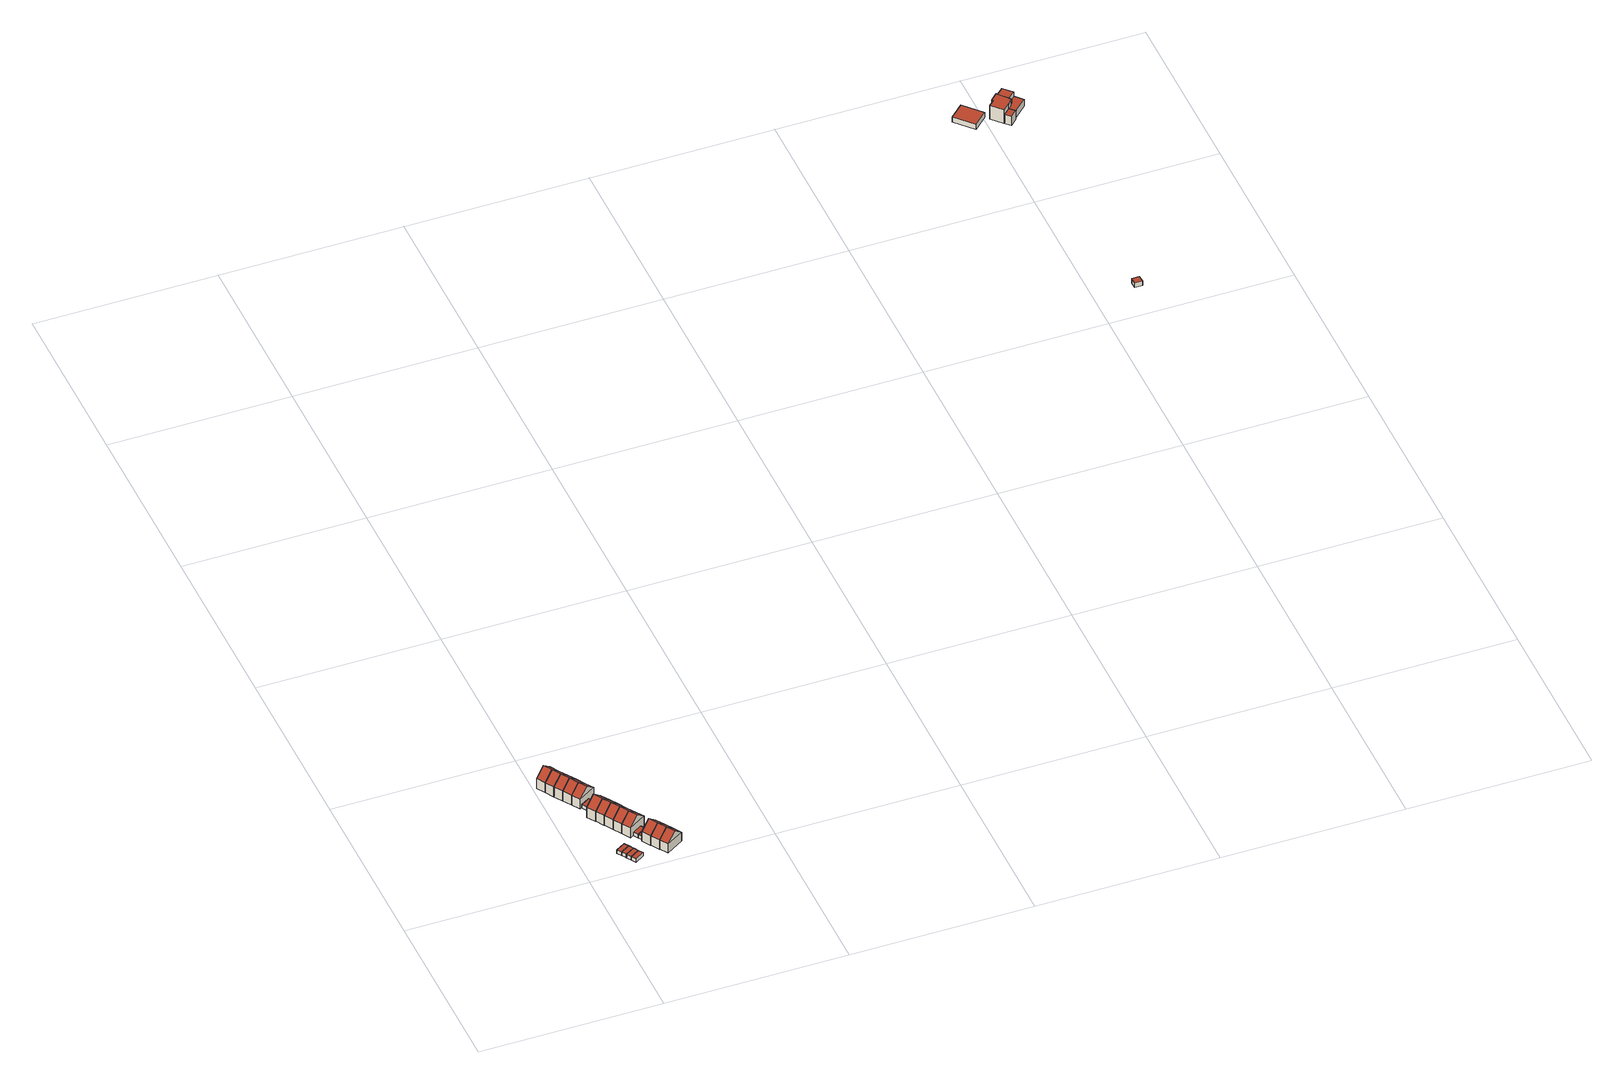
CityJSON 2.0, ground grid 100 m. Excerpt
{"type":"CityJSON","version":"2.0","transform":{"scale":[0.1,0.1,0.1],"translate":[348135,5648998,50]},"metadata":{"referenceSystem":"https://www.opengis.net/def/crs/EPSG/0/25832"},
"CityObjects":{
"building1":{"type":"Building","attributes":{"Geometrietyp2DReferenz":"3000","Gemeindeschluessel":"05315000","function":"31001_2463","roofType":"1000","measuredHeight":2.36,"storeysAboveGround":1},"address":[{"country":"Germany","locality":"Köln","thoroughfareNumber":"28","thoroughfareName":"Treptow-Str."}],"geometry":[{"type":"Solid","lod":"2","boundaries":[[[[0,1,2,3]],[[4,5,1,0]],[[6,7,5,4]],[[8,9,7,6]],[[10,11,9,8]],[[3,2,11,10]],[[8,6,4,0,3,10]],[[1,5,7,9,11,2]]]],"semantics":{"surfaces":[{"type":"WallSurface"},{"type":"RoofSurface"},{"type":"GroundSurface"}],"values":[[0,0,0,0,0,0,1,2]]}}]},
"building2":{"type":"Building","attributes":{"Geometrietyp2DReferenz":"3000","Gemeindeschluessel":"05315000","function":"31001_2463","roofType":"1000","measuredHeight":2.38,"storeysAboveGround":1},"address":[{"country":"Germany","locality":"Köln","thoroughfareNumber":"28","thoroughfareName":"Treptow-Str."}],"geometry":[{"type":"Solid","lod":"2","boundaries":[[[[12,13,5,4]],[[14,15,13,12]],[[16,17,15,14]],[[18,19,17,16]],[[6,7,19,18]],[[4,5,7,6]],[[18,16,14,12,4,6]],[[13,15,17,19,7,5]]]],"semantics":{"surfaces":[{"type":"WallSurface"},{"type":"RoofSurface"},{"type":"GroundSurface"}],"values":[[0,0,0,0,0,0,1,2]]}}]},
"building3":{"type":"Building","attributes":{"Geometrietyp2DReferenz":"3000","Gemeindeschluessel":"05315000","function":"31001_2463","roofType":"1000","measuredHeight":2.38,"storeysAboveGround":1},"address":[{"country":"Germany","locality":"Köln","thoroughfareNumber":"28","thoroughfareName":"Treptow-Str."}],"geometry":[{"type":"Solid","lod":"2","boundaries":[[[[20,21,15,14]],[[22,23,21,20]],[[24,25,23,22]],[[16,17,25,24]],[[14,15,17,16]],[[24,22,20,14,16]],[[21,23,25,17,15]]]],"semantics":{"surfaces":[{"type":"WallSurface"},{"type":"RoofSurface"},{"type":"GroundSurface"}],"values":[[0,0,0,0,0,1,2]]}}]},
"building4":{"type":"Building","attributes":{"Geometrietyp2DReferenz":"3000","Gemeindeschluessel":"05315000","function":"31001_1010","roofType":"3100","measuredHeight":11.2,"storeysAboveGround":2},"address":[{"country":"Germany","locality":"Köln","thoroughfareNumber":"48","thoroughfareName":"Treptow-Str."}],"geometry":[{"type":"Solid","lod":"2","boundaries":[[[[26,27,28,29]],[[30,31,27,26]],[[32,33,31,30]],[[29,28,33,32]],[[26,34,30]],[[32,35,29]],[[29,35,34,26]],[[30,34,35,32]],[[27,31,33,28]]]],"semantics":{"surfaces":[{"type":"WallSurface"},{"type":"RoofSurface"},{"type":"GroundSurface"}],"values":[[0,0,0,0,0,0,1,1,2]]}}]},
"building5":{"type":"Building","attributes":{"Geometrietyp2DReferenz":"3000","Gemeindeschluessel":"05315000","function":"31001_2463","roofType":"1000","measuredHeight":2.36,"storeysAboveGround":1},"address":[{"country":"Germany","locality":"Köln","thoroughfareNumber":"28","thoroughfareName":"Treptow-Str."}],"geometry":[{"type":"Solid","lod":"2","boundaries":[[[[36,37,23,22]],[[38,39,37,36]],[[40,41,39,38]],[[42,43,41,40]],[[24,25,43,42]],[[22,23,25,24]],[[42,40,38,36,22,24]],[[37,39,41,43,25,23]]]],"semantics":{"surfaces":[{"type":"WallSurface"},{"type":"RoofSurface"},{"type":"GroundSurface"}],"values":[[0,0,0,0,0,0,1,2]]}}]},
"building6":{"type":"Building","attributes":{"Geometrietyp2DReferenz":"3000","Gemeindeschluessel":"05315000","function":"31001_1010","roofType":"3100","measuredHeight":11.19,"storeysAboveGround":2},"address":[{"country":"Germany","locality":"Köln","thoroughfareNumber":"46","thoroughfareName":"Treptow-Str."}],"geometry":[{"type":"Solid","lod":"2","boundaries":[[[[44,45,27,26]],[[46,47,45,44]],[[30,31,47,46]],[[26,27,31,30]],[[44,48,46]],[[30,34,26]],[[26,34,48,44]],[[46,48,34,30]],[[45,47,31,27]]]],"semantics":{"surfaces":[{"type":"WallSurface"},{"type":"RoofSurface"},{"type":"GroundSurface"}],"values":[[0,0,0,0,0,0,1,1,2]]}}]},
"building7":{"type":"Building","attributes":{"Geometrietyp2DReferenz":"3000","Gemeindeschluessel":"05315000","function":"31001_1010","roofType":"3100","measuredHeight":11.18,"storeysAboveGround":2},"address":[{"country":"Germany","locality":"Köln","thoroughfareNumber":"44","thoroughfareName":"Treptow-Str."}],"geometry":[{"type":"Solid","lod":"2","boundaries":[[[[49,50,45,44]],[[51,52,50,49]],[[46,47,52,51]],[[44,45,47,46]],[[49,53,51]],[[46,48,44]],[[44,48,53,49]],[[51,53,48,46]],[[50,52,47,45]]]],"semantics":{"surfaces":[{"type":"WallSurface"},{"type":"RoofSurface"},{"type":"GroundSurface"}],"values":[[0,0,0,0,0,0,1,1,2]]}}]},
"building8":{"type":"Building","attributes":{"Geometrietyp2DReferenz":"3000","Gemeindeschluessel":"05315000","function":"31001_1010","roofType":"3100","measuredHeight":11.18,"storeysAboveGround":2},"address":[{"country":"Germany","locality":"Köln","thoroughfareNumber":"42","thoroughfareName":"Treptow-Str."}],"geometry":[{"type":"Solid","lod":"2","boundaries":[[[[54,55,50,49]],[[56,57,55,54]],[[51,52,57,56]],[[49,50,52,51]],[[54,58,56]],[[51,53,49]],[[49,53,58,54]],[[56,58,53,51]],[[55,57,52,50]]]],"semantics":{"surfaces":[{"type":"WallSurface"},{"type":"RoofSurface"},{"type":"GroundSurface"}],"values":[[0,0,0,0,0,0,1,1,2]]}}]},
"building9":{"type":"Building","attributes":{"Geometrietyp2DReferenz":"3000","Gemeindeschluessel":"05315000","function":"31001_2463","roofType":"1000","measuredHeight":2.35,"storeysAboveGround":1},"address":[{"country":"Germany","locality":"Köln","thoroughfareNumber":"40","thoroughfareName":"Treptow-Str."}],"geometry":[{"type":"Solid","lod":"2","boundaries":[[[[59,60,61,62]],[[63,64,60,59]],[[65,66,64,63]],[[62,61,66,65]],[[63,59,62,65]],[[60,64,66,61]]]],"semantics":{"surfaces":[{"type":"WallSurface"},{"type":"RoofSurface"},{"type":"GroundSurface"}],"values":[[0,0,0,0,1,2]]}}]},
"building10":{"type":"Building","attributes":{"Geometrietyp2DReferenz":"3000","Gemeindeschluessel":"05315000","function":"31001_1010","roofType":"3100","measuredHeight":11.16,"storeysAboveGround":2},"address":[{"country":"Germany","locality":"Köln","thoroughfareNumber":"40","thoroughfareName":"Treptow-Str."}],"geometry":[{"type":"Solid","lod":"2","boundaries":[[[[67,68,69,54]],[[70,71,68,67]],[[56,72,71,70]],[[54,69,72,56]],[[67,73,70]],[[56,58,54]],[[54,58,73,67]],[[70,73,58,56]],[[68,71,72,69]]]],"semantics":{"surfaces":[{"type":"WallSurface"},{"type":"RoofSurface"},{"type":"GroundSurface"}],"values":[[0,0,0,0,0,0,1,1,2]]}}]},
"building11":{"type":"Building","attributes":{"Geometrietyp2DReferenz":"3000","Gemeindeschluessel":"05315000","function":"31001_1010","roofType":"3100","measuredHeight":11.32,"storeysAboveGround":2},"address":[{"country":"Germany","locality":"Köln","thoroughfareNumber":"38","thoroughfareName":"Treptow-Str."}],"geometry":[{"type":"Solid","lod":"2","boundaries":[[[[74,75,76,77]],[[78,79,75,74]],[[80,81,79,78]],[[77,76,81,80]],[[74,82,78]],[[80,83,77]],[[77,83,82,74]],[[78,82,83,80]],[[75,79,81,76]]]],"semantics":{"surfaces":[{"type":"WallSurface"},{"type":"RoofSurface"},{"type":"GroundSurface"}],"values":[[0,0,0,0,0,0,1,1,2]]}}]},
"building12":{"type":"Building","attributes":{"Geometrietyp2DReferenz":"3000","Gemeindeschluessel":"05315000","function":"31001_2463","roofType":"1000","measuredHeight":2.36,"storeysAboveGround":1},"address":[{"country":"Germany","locality":"Köln","thoroughfareNumber":"38","thoroughfareName":"Treptow-Str."}],"geometry":[{"type":"Solid","lod":"2","boundaries":[[[[84,85,60,59]],[[86,87,85,84]],[[63,64,87,86]],[[59,60,64,63]],[[86,84,59,63]],[[85,87,64,60]]]],"semantics":{"surfaces":[{"type":"WallSurface"},{"type":"RoofSurface"},{"type":"GroundSurface"}],"values":[[0,0,0,0,1,2]]}}]},
"building13":{"type":"Building","attributes":{"Geometrietyp2DReferenz":"3000","Gemeindeschluessel":"05315000","function":"31001_1010","roofType":"3100","measuredHeight":11.09,"storeysAboveGround":2},"address":[{"country":"Germany","locality":"Köln","thoroughfareNumber":"36","thoroughfareName":"Treptow-Str."}],"geometry":[{"type":"Solid","lod":"2","boundaries":[[[[88,89,90,74]],[[91,92,89,88]],[[78,93,92,91]],[[74,90,93,78]],[[88,94,91]],[[78,82,74]],[[74,82,94,88]],[[91,94,82,78]],[[89,92,93,90]]]],"semantics":{"surfaces":[{"type":"WallSurface"},{"type":"RoofSurface"},{"type":"GroundSurface"}],"values":[[0,0,0,0,0,0,1,1,2]]}}]},
"building14":{"type":"Building","attributes":{"Geometrietyp2DReferenz":"3000","Gemeindeschluessel":"05315000","function":"31001_1010","roofType":"3100","measuredHeight":10.99,"storeysAboveGround":2},"address":[{"country":"Germany","locality":"Köln","thoroughfareNumber":"34","thoroughfareName":"Treptow-Str."}],"geometry":[{"type":"Solid","lod":"2","boundaries":[[[[95,96,97,88]],[[98,99,96,95]],[[91,100,99,98]],[[88,97,100,91]],[[95,101,98]],[[91,94,88]],[[88,94,101,95]],[[98,101,94,91]],[[96,99,100,97]]]],"semantics":{"surfaces":[{"type":"WallSurface"},{"type":"RoofSurface"},{"type":"GroundSurface"}],"values":[[0,0,0,0,0,0,1,1,2]]}}]},
"building15":{"type":"Building","attributes":{"Geometrietyp2DReferenz":"3000","Gemeindeschluessel":"05315000","function":"31001_1010","roofType":"3100","measuredHeight":10.98,"storeysAboveGround":2},"address":[{"country":"Germany","locality":"Köln","thoroughfareNumber":"32","thoroughfareName":"Treptow-Str."}],"geometry":[{"type":"Solid","lod":"2","boundaries":[[[[102,103,96,95]],[[104,105,103,102]],[[98,99,105,104]],[[95,96,99,98]],[[102,106,104]],[[98,101,95]],[[95,101,106,102]],[[104,106,101,98]],[[103,105,99,96]]]],"semantics":{"surfaces":[{"type":"WallSurface"},{"type":"RoofSurface"},{"type":"GroundSurface"}],"values":[[0,0,0,0,0,0,1,1,2]]}}]},
"building16":{"type":"Building","attributes":{"Geometrietyp2DReferenz":"3000","Gemeindeschluessel":"05315000","function":"31001_1010","roofType":"3100","measuredHeight":11.03,"storeysAboveGround":2},"address":[{"country":"Germany","locality":"Köln","thoroughfareNumber":"30","thoroughfareName":"Treptow-Str."}],"geometry":[{"type":"Solid","lod":"2","boundaries":[[[[107,108,103,102]],[[109,110,108,107]],[[104,105,110,109]],[[102,103,105,104]],[[107,111,109]],[[104,106,102]],[[102,106,111,107]],[[109,111,106,104]],[[108,110,105,103]]]],"semantics":{"surfaces":[{"type":"WallSurface"},{"type":"RoofSurface"},{"type":"GroundSurface"}],"values":[[0,0,0,0,0,0,1,1,2]]}}]},
"building17":{"type":"Building","attributes":{"Geometrietyp2DReferenz":"3000","Gemeindeschluessel":"05315000","function":"31001_2463","roofType":"1000","measuredHeight":2.37,"storeysAboveGround":1},"address":[{"country":"Germany","locality":"Köln","thoroughfareNumber":"30","thoroughfareName":"Treptow-Str."}],"geometry":[{"type":"Solid","lod":"2","boundaries":[[[[112,113,114,115]],[[116,117,113,112]],[[118,119,117,116]],[[115,114,119,118]],[[116,112,115,118]],[[113,117,119,114]]]],"semantics":{"surfaces":[{"type":"WallSurface"},{"type":"RoofSurface"},{"type":"GroundSurface"}],"values":[[0,0,0,0,1,2]]}}]},
"building18":{"type":"Building","attributes":{"Geometrietyp2DReferenz":"3000","Gemeindeschluessel":"05315000","function":"31001_2463","roofType":"1000","measuredHeight":2.39,"storeysAboveGround":1},"address":[{"country":"Germany","locality":"Köln","thoroughfareNumber":"28","thoroughfareName":"Treptow-Str."}],"geometry":[{"type":"Solid","lod":"2","boundaries":[[[[120,121,122,112]],[[123,124,121,120]],[[116,125,124,123]],[[112,122,125,116]],[[123,120,112,116]],[[121,124,125,122]]]],"semantics":{"surfaces":[{"type":"WallSurface"},{"type":"RoofSurface"},{"type":"GroundSurface"}],"values":[[0,0,0,0,1,2]]}}]},
"building19":{"type":"Building","attributes":{"Geometrietyp2DReferenz":"3000","Gemeindeschluessel":"05315000","function":"31001_1010","roofType":"3100","measuredHeight":11.05,"storeysAboveGround":2},"address":[{"country":"Germany","locality":"Köln","thoroughfareNumber":"28","thoroughfareName":"Treptow-Str."}],"geometry":[{"type":"Solid","lod":"2","boundaries":[[[[126,127,128,129]],[[130,131,127,126]],[[132,133,131,130]],[[129,128,133,132]],[[126,134,130]],[[132,135,129]],[[129,135,134,126]],[[130,134,135,132]],[[127,131,133,128]]]],"semantics":{"surfaces":[{"type":"WallSurface"},{"type":"RoofSurface"},{"type":"GroundSurface"}],"values":[[0,0,0,0,0,0,1,1,2]]}}]},
"building20":{"type":"Building","attributes":{"Geometrietyp2DReferenz":"3000","Gemeindeschluessel":"05315000","function":"31001_1010","roofType":"3100","measuredHeight":10.84,"storeysAboveGround":2},"address":[{"country":"Germany","locality":"Köln","thoroughfareNumber":"26","thoroughfareName":"Treptow-Str."}],"geometry":[{"type":"Solid","lod":"2","boundaries":[[[[136,137,138,126]],[[139,140,137,136]],[[130,141,140,139]],[[126,138,141,130]],[[136,142,139]],[[130,134,126]],[[126,134,142,136]],[[139,142,134,130]],[[137,140,141,138]]]],"semantics":{"surfaces":[{"type":"WallSurface"},{"type":"RoofSurface"},{"type":"GroundSurface"}],"values":[[0,0,0,0,0,0,1,1,2]]}}]},
"building21":{"type":"Building","attributes":{"Geometrietyp2DReferenz":"3000","Gemeindeschluessel":"05315000","function":"31001_1010","roofType":"3100","measuredHeight":10.61,"storeysAboveGround":2},"address":[{"country":"Germany","locality":"Köln","thoroughfareNumber":"24","thoroughfareName":"Treptow-Str."}],"geometry":[{"type":"Solid","lod":"2","boundaries":[[[[143,144,145,136]],[[146,147,144,143]],[[139,148,147,146]],[[136,145,148,139]],[[143,149,146]],[[139,142,136]],[[136,142,149,143]],[[146,149,142,139]],[[144,147,148,145]]]],"semantics":{"surfaces":[{"type":"WallSurface"},{"type":"RoofSurface"},{"type":"GroundSurface"}],"values":[[0,0,0,0,0,0,1,1,2]]}}]},
"building22":{"type":"Building","attributes":{"Geometrietyp2DReferenz":"3000","Gemeindeschluessel":"05315000","function":"51009_1610","roofType":"1000","measuredHeight":2.84},"geometry":[{"type":"Solid","lod":"2","boundaries":[[[[150,151,152,153]],[[154,155,151,150]],[[156,157,155,154]],[[153,152,157,156]],[[154,150,153,156]],[[151,155,157,152]]]],"semantics":{"surfaces":[{"type":"WallSurface"},{"type":"RoofSurface"},{"type":"GroundSurface"}],"values":[[0,0,0,0,1,2]]}}]},
"building23":{"type":"Building","attributes":{"Geometrietyp2DReferenz":"3000","Gemeindeschluessel":"05315000","function":"31001_2000","roofType":"1000","measuredHeight":3.54,"storeysAboveGround":1},"geometry":[{"type":"Solid","lod":"2","boundaries":[[[[158,159,160,161]],[[162,163,159,158]],[[164,165,163,162]],[[161,160,165,164]],[[162,158,161,164]],[[159,163,165,160]]]],"semantics":{"surfaces":[{"type":"WallSurface"},{"type":"RoofSurface"},{"type":"GroundSurface"}],"values":[[0,0,0,0,1,2]]}}]},
"building24":{"type":"Building","attributes":{"Gemeindeschluessel":"05315000","Geometrietyp2DReferenz":"3000","function":"31001_1130"},"address":[{"country":"Germany","locality":"Köln","thoroughfareNumber":"7","thoroughfareName":"Auf dem Paulsacker"}],"children":["building24-1","building24-2","building24-3"]},
"building24-1":{"type":"BuildingPart","attributes":{"roofType":"1000","measuredHeight":8.82,"storeysAboveGround":3},"parents":["building24"],"geometry":[{"type":"MultiSurface","lod":"2","boundaries":[[[166,167,168,169]],[[170,171,167,166]],[[172,173,171,170]],[[174,175,173,172]],[[176,177,178,179]],[[180,181,177,176]],[[182,183,181,180]],[[184,185,183,182]],[[182,180,176,179,174,172,170,166,169,184]],[[167,171,173,175,178,177,181,183,185,168]],[[178,175,174,179]],[[184,169,186,187]],[[168,185,187,186]]],"semantics":{"surfaces":[{"type":"WallSurface"},{"type":"RoofSurface"},{"type":"GroundSurface"},{"type":"ClosureSurface"}],"values":[0,0,0,0,0,0,0,0,1,2,3,0,3]}}]},
"building24-2":{"type":"BuildingPart","attributes":{"roofType":"1000","measuredHeight":8.82,"storeysAboveGround":3},"parents":["building24"],"geometry":[{"type":"Solid","lod":"2","boundaries":[[[[188,189,175,174]],[[190,191,189,188]],[[192,193,191,190]],[[194,195,193,192]],[[179,178,195,194]],[[194,192,190,188,174,179]],[[189,191,193,195,178,175]],[[179,174,175,178]]]],"semantics":{"surfaces":[{"type":"WallSurface"},{"type":"RoofSurface"},{"type":"GroundSurface"},{"type":"ClosureSurface"}],"values":[[0,0,0,0,0,1,2,3]]}}]},
"building24-3":{"type":"BuildingPart","attributes":{"roofType":"1000","measuredHeight":5.93,"storeysAboveGround":3},"parents":["building24"],"geometry":[{"type":"Solid","lod":"2","boundaries":[[[[196,197,185,187]],[[198,199,197,196]],[[186,168,199,198]],[[196,187,186,198]],[[185,197,199,168]],[[186,187,185,168]]]],"semantics":{"surfaces":[{"type":"WallSurface"},{"type":"RoofSurface"},{"type":"GroundSurface"},{"type":"ClosureSurface"}],"values":[[0,0,0,1,2,3]]}}]},
"building25":{"type":"Building","attributes":{"Geometrietyp2DReferenz":"3000","Gemeindeschluessel":"05315000","function":"51009_1610","roofType":"1000","measuredHeight":4.37},"geometry":[{"type":"Solid","lod":"2","boundaries":[[[[187,200,201,202]],[[203,204,200,187]],[[205,206,204,203]],[[207,208,206,205]],[[209,210,208,207]],[[211,212,210,209]],[[213,214,212,211]],[[215,216,214,213]],[[202,201,216,215]],[[213,211,209,207,205,203,187,202,215]],[[200,204,206,208,210,212,214,216,201]]]],"semantics":{"surfaces":[{"type":"WallSurface"},{"type":"RoofSurface"},{"type":"GroundSurface"}],"values":[[0,0,0,0,0,0,0,0,0,1,2]]}}]}
},
"vertices":[
[256,112,78],[256,112,55],[241,136,55],[241,136,78],[256,111,78],[256,111,55],[206,79,78],[206,79,55],[205,80,78],[205,80,55],[190,104,78],[190,104,55],
[272,87,78],[272,87,55],[272,86,78],[272,86,55],[221,54,78],[221,54,55],[221,55,78],[221,55,55],
[288,61,78],[288,61,55],[288,60,78],[288,60,55],[237,29,78],[237,29,55],
[125,729,119],[125,729,54],[97,775,54],[97,775,119],[30,669,119],[30,669,54],[1,714,119],[1,714,54],[78,699,166],[49,745,166],
[304,36,78],[304,36,55],[304,35,78],[304,35,55],[253,3,78],[253,3,55],[253,4,78],[253,4,55],
[154,683,119],[154,683,54],[58,623,119],[58,623,54],[106,653,166],
[183,637,119],[183,637,54],[87,577,119],[87,577,54],[135,607,166],
[212,591,119],[212,591,54],[116,531,119],[116,531,54],[164,561,166],
[221,496,78],[221,496,55],[205,522,55],[205,522,78],[170,464,78],[170,464,55],[154,490,78],[154,490,55],
[241,545,119],[241,545,55],[212,591,55],[145,485,119],[145,485,55],[116,531,55],[193,515,166],
[278,430,120],[278,430,54],[248,477,54],[248,477,120],[182,370,120],[182,370,54],[152,417,120],[152,417,54],[230,400,167],[200,447,167],
[237,470,78],[237,470,55],[186,438,78],[186,438,55],
[306,385,120],[306,385,56],[278,430,56],[210,325,120],[210,325,56],[182,370,56],[258,355,167],
[335,339,120],[335,339,57],[306,385,57],[239,279,120],[239,279,57],[210,325,57],[287,309,167],
[364,293,120],[364,293,57],[268,233,120],[268,233,57],[316,263,167],
[393,247,120],[393,247,57],[298,186,120],[298,186,57],[345,216,167],
[382,203,81],[382,203,58],[365,229,58],[365,229,81],[331,171,81],[331,171,58],[315,197,81],[315,197,58],
[398,177,81],[398,177,57],[382,203,57],[347,146,81],[347,146,57],[331,171,57],
[464,153,121],[464,153,58],[434,200,58],[434,200,121],[368,93,121],[368,93,58],[339,140,121],[339,140,58],[416,123,168],[387,170,168],
[493,107,121],[493,107,60],[464,153,60],[397,48,121],[397,48,60],[368,93,60],[445,77,168],
[521,62,121],[521,62,62],[493,107,62],[426,2,121],[426,2,62],[397,48,62],[474,32,168],
[4238,3183,98],[4238,3183,69],[4197,3182,69],[4197,3182,98],[4239,3143,98],[4239,3143,69],[4197,3142,98],[4197,3142,69],
[4010,4693,43],[4010,4693,8],[3920,4791,8],[3920,4791,43],[3935,4625,43],[3935,4625,8],[3845,4722,43],[3845,4722,8],
[4026,4668,103],[4026,4668,15],[4081,4608,15],[4081,4608,103],[4058,4698,103],[4058,4698,15],[4051,4705,103],[4051,4705,15],[4088,4739,103],[4088,4739,15],[4146,4674,103],[4146,4674,15],[4137,4684,15],[4137,4684,103],[4133,4662,103],[4133,4662,15],[4136,4659,103],[4136,4659,15],[4118,4643,103],[4118,4643,15],[4081,4608,75],[4118,4643,75],
[4090,4741,103],[4090,4741,15],[4096,4735,103],[4096,4735,15],[4132,4768,103],[4132,4768,15],[4176,4720,103],[4176,4720,15],
[4145,4613,75],[4145,4613,15],[4109,4579,75],[4109,4579,15],
[4118,4643,31],[4146,4612,31],[4146,4612,75],[4136,4659,75],[4136,4659,31],[4133,4662,75],[4133,4662,31],[4146,4674,75],[4146,4674,31],[4137,4684,75],[4137,4684,31],[4176,4720,75],[4176,4720,31],[4177,4720,75],[4177,4720,31],[4216,4678,75],[4216,4678,31]
]}
